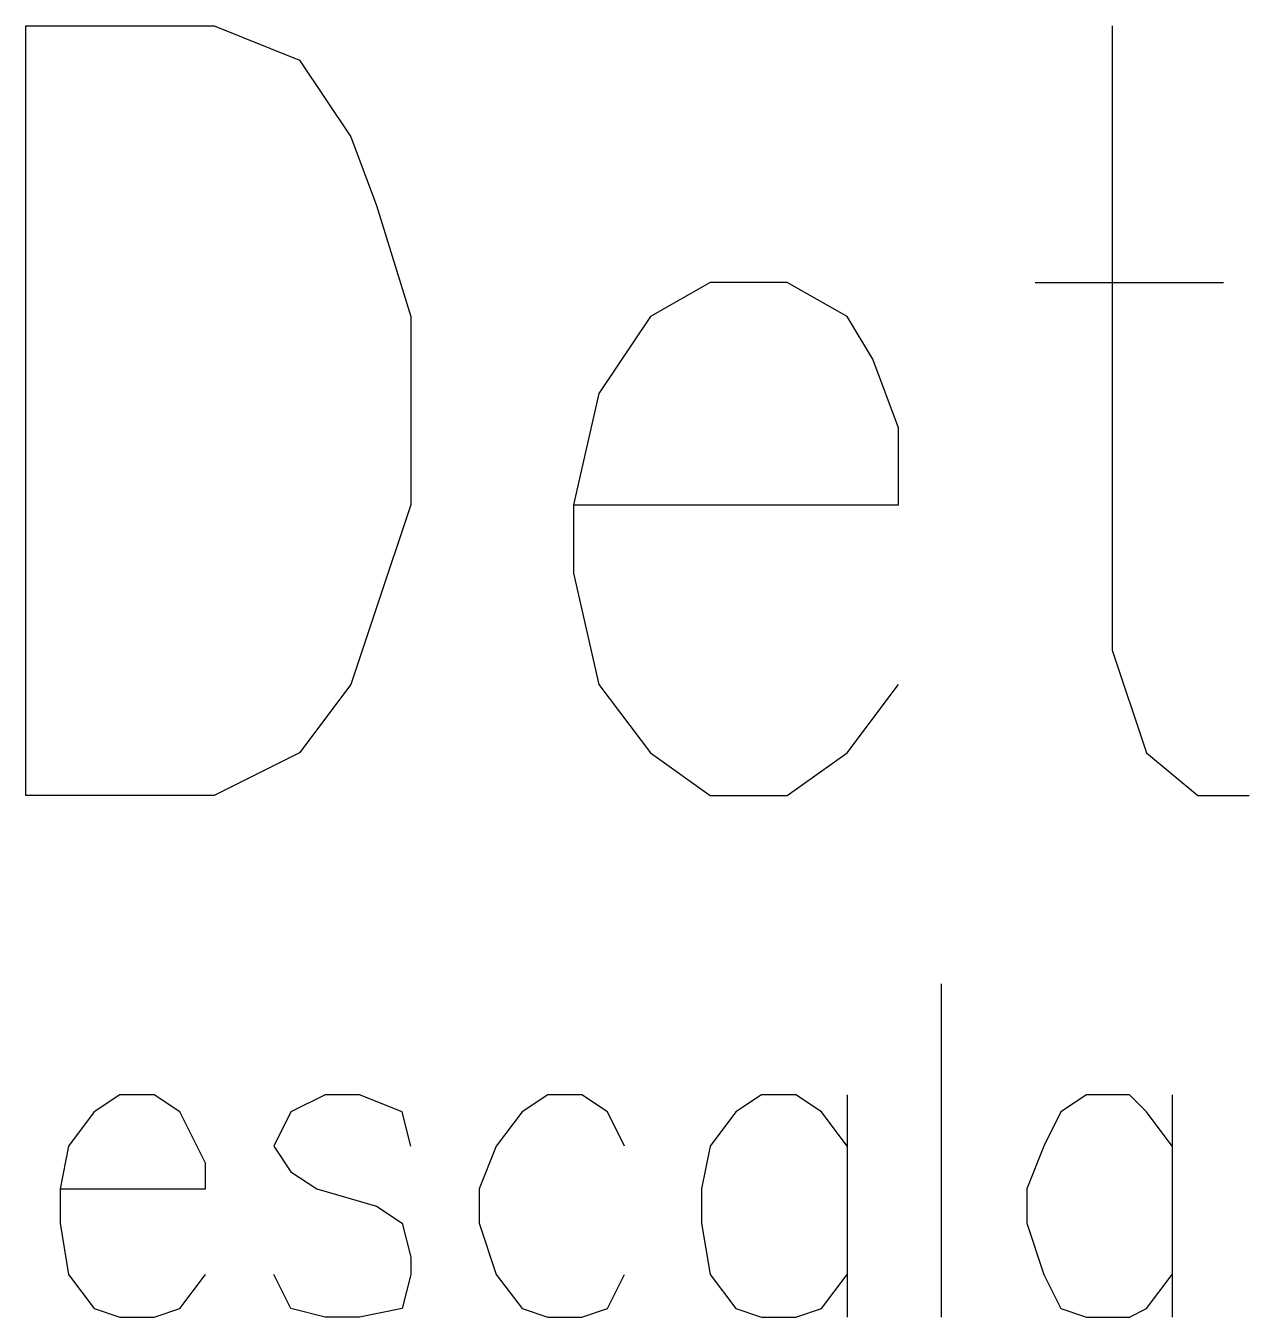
# Model space of a CAD drawing. Header units: feet. Extents: x 203667 to 205527, y 9204857 to 9205156.
# Drawn here: x 203698.1144 to 203698.2656, y 9204916.0027 to 9204916.1624 of the extents above; entities that cross this region are included whole.
import ezdxf

# ---------------------------------------------------------------- set-up
doc = ezdxf.new("R2010")
doc.units = ezdxf.units.FT
doc.header["$LTSCALE"] = 0.3
doc.header["$MEASUREMENT"] = 0
doc.layers.add('PDF_A_Texto', color=7, linetype='Continuous')

msp = doc.modelspace()

# ---------------------------------------------------------------- linework, layer by layer
at = {"layer": 'PDF_A_Texto', "lineweight": 25}
msp.add_lwpolyline([(203698.11435, 9204916.06722), (203698.11435, 9204916.16239), (203698.13762, 9204916.16239), (203698.14819, 9204916.15816), (203698.15454, 9204916.14864), (203698.15771, 9204916.14018), (203698.16194, 9204916.12643), (203698.16194, 9204916.10317), (203698.15771, 9204916.09048), (203698.15454, 9204916.08096), (203698.14819, 9204916.07251), (203698.13762, 9204916.06722)], close=True, dxfattribs=at)
for points in [[(203698.24865, 9204916.16239), (203698.24865, 9204916.08519), (203698.25288, 9204916.07251), (203698.25922, 9204916.06722), (203698.26557, 9204916.06722)], [(203698.18203, 9204916.10317), (203698.22221, 9204916.10317), (203698.22221, 9204916.11269), (203698.21904, 9204916.12115), (203698.21587, 9204916.12643), (203698.20847, 9204916.13066), (203698.19895, 9204916.13066), (203698.19155, 9204916.12643), (203698.1852, 9204916.11692), (203698.18203, 9204916.10317), (203698.18203, 9204916.09471), (203698.1852, 9204916.08096), (203698.19155, 9204916.07251), (203698.19895, 9204916.06722), (203698.20847, 9204916.06722), (203698.21587, 9204916.07251), (203698.22221, 9204916.08096)], [(203698.23913, 9204916.13066), (203698.26239, 9204916.13066)], [(203698.2275, 9204916.04395), (203698.2275, 9204916.00272)], [(203698.11858, 9204916.01858), (203698.13656, 9204916.01858), (203698.13656, 9204916.02175), (203698.13445, 9204916.02598), (203698.13339, 9204916.02809), (203698.13022, 9204916.03021), (203698.12599, 9204916.03021), (203698.12281, 9204916.02809), (203698.11964, 9204916.02386), (203698.11858, 9204916.01858), (203698.11858, 9204916.01435), (203698.11964, 9204916.008), (203698.12281, 9204916.00377), (203698.12599, 9204916.00272), (203698.13022, 9204916.00272), (203698.13339, 9204916.00377), (203698.13656, 9204916.008)], [(203698.16194, 9204916.02386), (203698.16088, 9204916.02809), (203698.15559, 9204916.03021), (203698.15136, 9204916.03021), (203698.14713, 9204916.02809), (203698.14502, 9204916.02386), (203698.14713, 9204916.02069), (203698.15031, 9204916.01858), (203698.15771, 9204916.01646), (203698.16088, 9204916.01435), (203698.16194, 9204916.01012), (203698.16194, 9204916.008), (203698.16088, 9204916.00377), (203698.15559, 9204916.00272), (203698.15136, 9204916.00272), (203698.14713, 9204916.00377), (203698.14502, 9204916.008)], [(203698.18837, 9204916.02386), (203698.18626, 9204916.02809), (203698.18309, 9204916.03021), (203698.17886, 9204916.03021), (203698.17569, 9204916.02809), (203698.17251, 9204916.02386), (203698.1704, 9204916.01858), (203698.1704, 9204916.01435), (203698.17251, 9204916.008), (203698.17569, 9204916.00377), (203698.17886, 9204916.00272), (203698.18309, 9204916.00272), (203698.18626, 9204916.00377), (203698.18837, 9204916.008)], [(203698.21587, 9204916.02386), (203698.21269, 9204916.02809), (203698.20952, 9204916.03021), (203698.20529, 9204916.03021), (203698.20212, 9204916.02809), (203698.19895, 9204916.02386), (203698.19789, 9204916.01858), (203698.19789, 9204916.01435), (203698.19895, 9204916.008), (203698.20212, 9204916.00377), (203698.20529, 9204916.00272), (203698.20952, 9204916.00272), (203698.21269, 9204916.00377), (203698.21587, 9204916.008)], [(203698.21587, 9204916.03021), (203698.21587, 9204916.00272)], [(203698.25605, 9204916.02386), (203698.25288, 9204916.02809), (203698.25076, 9204916.03021), (203698.24547, 9204916.03021), (203698.2423, 9204916.02809), (203698.24019, 9204916.02386), (203698.23807, 9204916.01858), (203698.23807, 9204916.01435), (203698.24019, 9204916.008), (203698.2423, 9204916.00377), (203698.24547, 9204916.00272), (203698.25076, 9204916.00272), (203698.25288, 9204916.00377), (203698.25605, 9204916.008)], [(203698.25605, 9204916.03021), (203698.25605, 9204916.00272)]]:
    msp.add_lwpolyline(points, dxfattribs=at)

doc.saveas('drawing.dxf')
